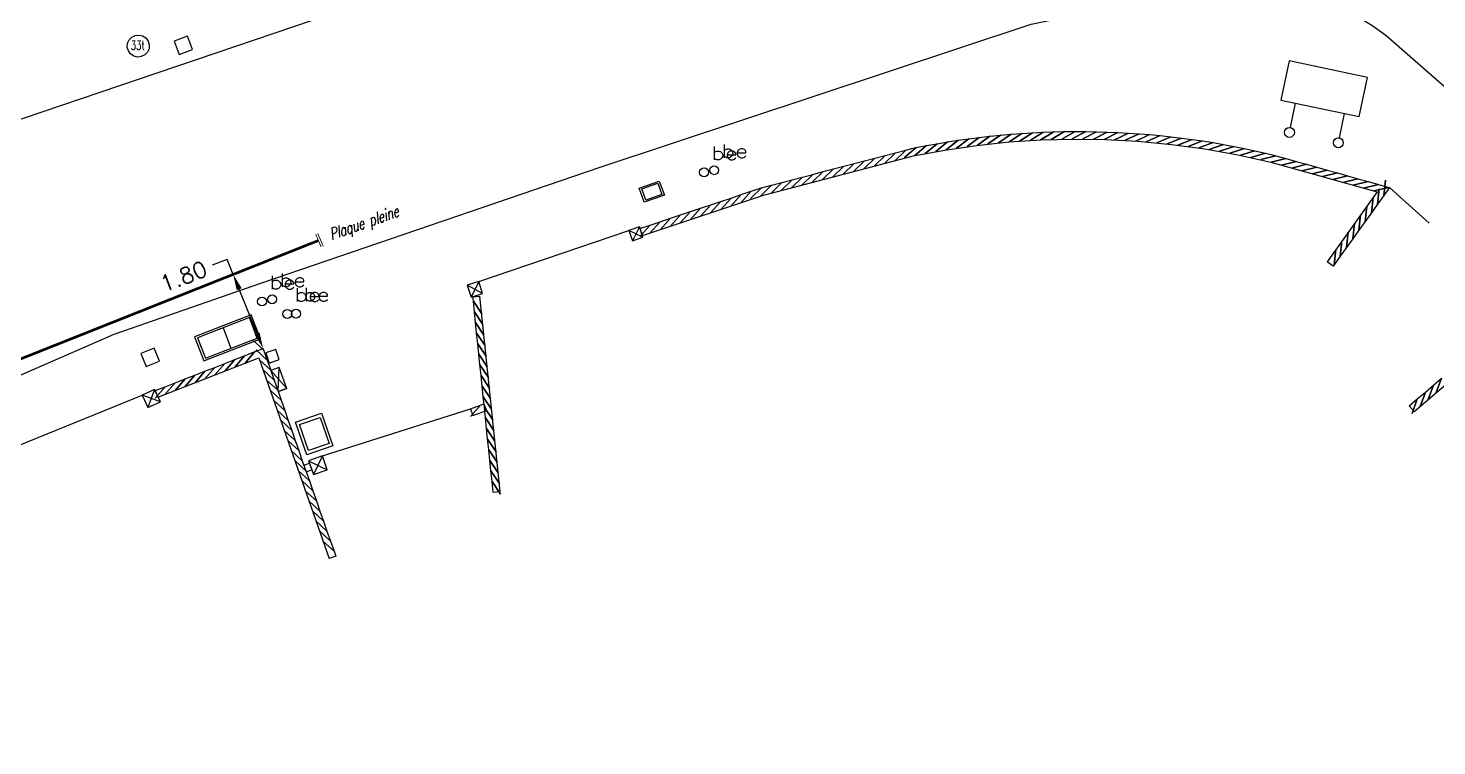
# Model space of a CAD drawing. Extents: x 329973 to 330360, y 136304 to 136475.
# Drawn here: x 330258.57 to 330290.27, y 136429.11 to 136445.26 of the extents above; entities that cross this region are included whole.
import ezdxf
from ezdxf.enums import TextEntityAlignment as Align

# ---------------------------------------------------------------- set-up
doc = ezdxf.new("R2010")
doc.units = 0
doc.header["$PDMODE"] = 2
doc.header["$PDSIZE"] = 0.1
for name, color, linetype in [('A-RESEAU-EAU', 5, 'Continuous'), ('TOP$BATI', 7, 'Continuous'), ('TOP$EAU', 7, 'Continuous'), ('TOP$EDF', 7, 'Continuous'), ('TOP$MUR-CLOT', 7, 'Continuous'), ('TOP$PARCELLE', 7, 'Continuous'), ('TOP$PTT-FT', 7, 'Continuous'), ('TOP$RDIVERS', 7, 'Continuous'), ('TOP$SIGNALIS', 7, 'Continuous'), ('TOP$TOPO', 7, 'Continuous'), ('TOP$TXTNO', 7, 'Continuous'), ('TOP$VANNE', 7, 'Continuous'), ('TOP$VOIRIE', 7, 'Continuous')]:
    doc.layers.add(name, color=color, linetype=linetype)
doc.styles.add('JC5', font='COMPLEX', dxfattribs={"width": 0.7, "oblique": 15, "height": 0.6})
doc.styles.add('NC1', font='SIMPLEX', dxfattribs={"width": 0.7, "height": 0.2})
doc.styles.get("Standard").update_dxf_attribs({"font": 'SIMPLEX'})
doc.dimstyles.get("Standard").update_dxf_attribs({"dimtxt": 0.18, "dimasz": 0.18, "dimexe": 0.18, "dimexo": 0.0625, "dimgap": 0.09, "dimtad": 0, "dimtih": 1, "dimtoh": 1, "dimdec": 4, "dimzin": 0, "dimdsep": 46, "dimtxsty": 'STANDARD', "dimcen": 0.09, "dimadec": 0, "dimazin": 0, "dimtfac": 1, "dimtdec": 4, "dimtofl": 0, "dimtmove": 0, "dimatfit": 3, "dimfxl": 1, "dimtolj": 1, "dimtzin": 0, "dimarcsym": 0})

# ---------------------------------------------------------------- blocks, each defined once
blk = doc.blocks.new('1S059')
at = {"color": 0}
for p, q in [((0.16, 0.16), (-0.16, 0.16)), ((-0.16, 0.16), (-0.16, -0.16)), ((0, 0), (0, 0)), ((0.16, -0.16), (0.16, 0.16)), ((-0.16, -0.16), (0.16, -0.16))]:
    blk.add_line(p, q, dxfattribs=at)
blk = doc.blocks.new('1S063')
at = {"color": 0}
for p, q in [((0.12, 0.12), (-0.12, 0.12)), ((-0.12, 0.12), (-0.12, -0.12)), ((0, 0), (0, 0)), ((0.12, -0.12), (0.12, 0.12)), ((-0.12, -0.12), (0.12, -0.12))]:
    blk.add_line(p, q, dxfattribs=at)
blk = doc.blocks.new('1S048')
at = {"color": 0}
for p, q in [((0.5, 0.2), (0, 0.2)), ((0, 0.2), (0, 0)), ((0, 0), (0.5, 0.2)), ((0.5, 0), (0, 0.2)), ((0, 0), (0.5, 0)), ((0.5, 0), (0.5, 0.2)), ((0.5, 0.2), (0.5, 0))]:
    blk.add_line(p, q, dxfattribs=at)
blk = doc.blocks.new('1S075')
at = {"color": 0}
blk.add_circle((0, 0), 0.1, dxfattribs=at)
at = {"color": 0, "width": 1.354839}
blk.add_text('be', height=0.3, dxfattribs=at).set_placement((0.16, 0.28), (0.76, 0.28), align=Align.FIT)
blk = doc.blocks.new('2S072')
at = {"color": 0}
for p, q in [((1, 1), (0, 1)), ((0, 1), (0, 0)), ((0, 0), (1, 1)), ((1, 1), (0, 1)), ((0, 1), (1, 0)), ((1, 0), (1, 1)), ((0, 0), (1, 0))]:
    blk.add_line(p, q, dxfattribs=at)
blk = doc.blocks.new('3S090')
at = {"color": 0}
for p, q in [((1, 1), (0, 1)), ((0, 1), (0, 0)), ((0.9, 0.9), (0.1, 0.9)), ((0.1, 0.9), (0.1, 0.1)), ((0.9, 0.1), (0.9, 0.9)), ((1, 0), (1, 1)), ((0, 0), (1, 0)), ((0.1, 0.1), (0.9, 0.1))]:
    blk.add_line(p, q, dxfattribs=at)
blk = doc.blocks.new('3S044')
at = {"color": 0}
for p, q in [((1.046154, 1.090909), (-0.046154, 1.090909)), ((-0.046154, 1.090909), (-0.046154, -0.090909)), ((1.046154, -0.090909), (1.046154, 1.090909)), ((1, 1), (0, 1)), ((0, 1), (0, 0)), ((0.507692, 0), (0.507692, 1)), ((1, 0), (1, 1)), ((0, 0), (1, 0)), ((-0.046154, -0.090909), (1.046154, -0.090909))]:
    blk.add_line(p, q, dxfattribs=at)
blk = doc.blocks.new('3S072')
at = {"color": 0}
for p, q in [((1, 1), (0, 1)), ((0, 1), (0, 0)), ((0, 0), (1, 1)), ((1, 1), (0, 1)), ((0, 1), (1, 0)), ((0, 0), (1, 0)), ((1, 0), (1, 1))]:
    blk.add_line(p, q, dxfattribs=at)
blk = doc.blocks.new('2S141')
at = {"color": 0}
for p, q in [((1.3, 1.4), (-0.3, 1.4)), ((-0.3, 1.4), (-0.3, 0.6)), ((1.3, 0.6), (1.3, 1.4)), ((-0.3, 0.6), (1.3, 0.6)), ((0, 0.1), (0, 0.6)), ((1, 0.1), (1, 0.6))]:
    blk.add_line(p, q, dxfattribs=at)
for centre in [(0, 0), (1, 0)]:
    blk.add_circle(centre, 0.1, dxfattribs=at)
blk = doc.blocks.new('3S046')
at = {"color": 0}
for p, q in [((1, 1), (0, 1)), ((0, 1), (0, 0)), ((0.9, 0.9), (0.1, 0.9)), ((0.1, 0.9), (0.1, 0.1)), ((0.9, 0.1), (0.9, 0.9)), ((1, 0), (1, 1)), ((0, 0), (1, 0)), ((0.1, 0.1), (0.9, 0.1))]:
    blk.add_line(p, q, dxfattribs=at)
blk = doc.blocks.new('*D64')
at = {"color": 0, "linetype": 'ByBlock', "transparency": 16777216}
for p, q in [((330263.051, 136440.055), (330262.715, 136439.926)), ((330263.186, 136439.721), (330263.051, 136440.055)), ((330263.07, 136439.675), (330262.852, 136439.587)), ((330263.724, 136438.386), (330263.32, 136439.387)), ((330263.743, 136438.005), (330263.525, 136437.917))]:
    blk.add_line(p, q, dxfattribs=at)
for points in [[(330263.376, 136439.41), (330263.265, 136439.365), (330263.186, 136439.721)], [(330263.78, 136438.408), (330263.669, 136438.363), (330263.859, 136438.052)]]:
    blk.add_solid(points, dxfattribs=at)
at = {"layer": 'DEFPOINTS', "color": 0, "linetype": 'ByBlock', "transparency": 16777216}
for p in [(330263.186, 136439.721, 7.846), (330263.186, 136439.721), (330263.859, 136438.052, 7.846)]:
    blk.add_point(p, dxfattribs=at)
at = {"color": 0, "linetype": 'ByBlock', "transparency": 16777216, "insert": (330262.067, 136439.677), "char_height": 0.36, "attachment_point": 5, "rotation": 20.9959}
blk.add_mtext('\\A1;1.80', dxfattribs=at)

msp = doc.modelspace()

# ---------------------------------------------------------------- linework, layer by layer
at = {"layer": 'A-RESEAU-EAU', "elevation": 7.846}
for points, const_width in [([(330265.103, 136440.484), (330251.703, 136435.154), (330243.943, 136431.416), (330237.216, 136427.922), (330223.157, 136420.285), (330216.451, 136416.849), (330195.207, 136405.972), (330186.28, 136401.237), (330175.385, 136395.776), (330162.704, 136389.283), (330153.247, 136384.635), (330134.165, 136375.436), (330120.239, 136369.213), (330109.023, 136364.983), (330098.768, 136361.74), (330079.583, 136354.627), (330069.078, 136351.149), (330040.901, 136341.155)], 0.06), ([(330265.164, 136440.339), (330265.042, 136440.629)], 0.02), ([(330265.211, 136440.354), (330265.089, 136440.645)], 0.02)]:
    msp.add_lwpolyline(points, dxfattribs=dict(at, const_width=const_width))
at = {"layer": 'TOP$MUR-CLOT', "color": 0}
for points, elevation in [([(330272.34, 136440.755), (330272.567, 136440.831), (330272.337, 136440.575), (330272.567, 136440.831), (330272.795, 136440.907), (330272.564, 136440.651), (330272.795, 136440.907), (330273.023, 136440.984), (330272.792, 136440.727), (330273.023, 136440.984), (330273.25, 136441.06), (330273.02, 136440.803), (330273.25, 136441.06), (330273.478, 136441.136), (330273.247, 136440.88), (330273.478, 136441.136), (330273.705, 136441.212), (330273.475, 136440.956), (330273.705, 136441.212), (330273.933, 136441.288), (330273.702, 136441.032), (330273.933, 136441.288), (330274.161, 136441.365), (330273.93, 136441.108), (330274.161, 136441.365), (330274.388, 136441.441), (330274.158, 136441.184), (330274.388, 136441.441), (330274.616, 136441.517), (330274.385, 136441.26), (330274.616, 136441.517), (330274.843, 136441.593), (330274.613, 136441.337), (330274.843, 136441.593), (330275.07, 136441.669), (330275.071, 136441.669), (330274.824, 136441.429), (330275.071, 136441.669), (330275.303, 136441.73), (330275.056, 136441.49), (330275.303, 136441.73), (330275.535, 136441.791), (330275.288, 136441.55), (330275.535, 136441.791), (330275.767, 136441.852), (330275.52, 136441.611), (330275.767, 136441.852), (330276, 136441.912), (330275.752, 136441.672), (330276, 136441.912), (330276.232, 136441.973), (330275.985, 136441.733), (330276.232, 136441.973), (330276.464, 136442.034), (330276.217, 136441.794), (330276.464, 136442.034), (330276.696, 136442.095), (330276.449, 136441.854), (330276.696, 136442.095), (330276.928, 136442.156), (330276.681, 136441.915), (330276.928, 136442.156), (330277.16, 136442.216), (330276.913, 136441.976), (330277.16, 136442.216), (330277.393, 136442.277), (330277.145, 136442.037), (330277.393, 136442.277), (330277.625, 136442.338), (330277.378, 136442.098), (330277.625, 136442.338), (330277.857, 136442.399), (330277.61, 136442.158), (330277.857, 136442.399), (330278.089, 136442.46), (330277.842, 136442.219), (330278.089, 136442.46), (330278.321, 136442.52), (330278.074, 136442.28), (330278.321, 136442.52), (330278.453, 136442.555), (330278.555, 136442.576), (330278.294, 136442.35), (330278.555, 136442.576), (330278.79, 136442.621), (330278.527, 136442.399), (330278.79, 136442.621), (330279.026, 136442.664), (330278.76, 136442.445), (330279.026, 136442.664), (330279.263, 136442.704), (330278.994, 136442.488), (330279.263, 136442.704), (330279.5, 136442.74), (330279.228, 136442.528), (330279.5, 136442.74), (330279.738, 136442.774), (330279.463, 136442.565), (330279.738, 136442.774), (330279.976, 136442.804), (330279.699, 136442.599), (330279.976, 136442.804), (330280.215, 136442.831), (330279.935, 136442.63), (330280.215, 136442.831), (330280.453, 136442.855), (330280.171, 136442.658), (330280.453, 136442.855), (330280.692, 136442.877), (330280.407, 136442.683), (330280.692, 136442.877), (330280.932, 136442.894), (330280.644, 136442.704), (330280.932, 136442.894), (330281.171, 136442.909), (330280.881, 136442.723), (330281.171, 136442.909), (330281.411, 136442.921), (330281.119, 136442.739), (330281.411, 136442.921), (330281.651, 136442.93), (330281.356, 136442.751), (330281.651, 136442.93), (330281.891, 136442.935), (330281.594, 136442.76), (330281.891, 136442.935), (330282.131, 136442.938), (330281.831, 136442.767), (330282.131, 136442.938), (330282.371, 136442.937), (330282.069, 136442.77), (330282.371, 136442.937), (330282.611, 136442.933), (330282.307, 136442.77), (330282.611, 136442.933), (330282.851, 136442.926), (330282.545, 136442.767), (330282.851, 136442.926), (330283.09, 136442.916), (330282.783, 136442.761), (330283.09, 136442.916), (330283.33, 136442.903), (330283.02, 136442.752), (330283.33, 136442.903), (330283.557, 136442.888), (330283.57, 136442.887), (330283.258, 136442.74), (330283.57, 136442.887), (330283.809, 136442.868), (330283.495, 136442.724), (330283.809, 136442.868), (330284.048, 136442.845), (330283.732, 136442.706), (330284.048, 136442.845), (330284.286, 136442.82), (330283.969, 136442.685), (330284.286, 136442.82), (330284.525, 136442.791), (330284.206, 136442.66), (330284.525, 136442.791), (330284.763, 136442.76), (330284.442, 136442.633), (330284.763, 136442.76), (330285, 136442.725), (330284.678, 136442.602), (330285, 136442.725), (330285.237, 136442.687), (330284.913, 136442.568), (330285.237, 136442.687), (330285.473, 136442.646), (330285.148, 136442.532), (330285.473, 136442.646), (330285.709, 136442.602), (330285.383, 136442.492), (330285.709, 136442.602), (330285.945, 136442.555), (330285.617, 136442.449), (330285.945, 136442.555), (330286.179, 136442.505), (330285.85, 136442.403), (330286.179, 136442.505), (330286.413, 136442.452), (330286.083, 136442.355), (330286.413, 136442.452), (330286.576, 136442.413), (330286.646, 136442.393), (330286.311, 136442.311), (330286.646, 136442.393), (330286.877, 136442.329), (330286.543, 136442.246), (330286.877, 136442.329), (330287.108, 136442.264), (330286.774, 136442.181), (330287.108, 136442.264), (330287.34, 136442.199), (330287.005, 136442.116), (330287.34, 136442.199), (330287.571, 136442.134), (330287.236, 136442.052), (330287.571, 136442.134), (330287.802, 136442.07), (330287.467, 136441.987), (330287.802, 136442.07), (330288.033, 136442.005), (330287.698, 136441.922), (330288.033, 136442.005), (330288.264, 136441.94), (330287.929, 136441.858), (330288.264, 136441.94), (330288.495, 136441.876), (330288.16, 136441.793), (330288.495, 136441.876), (330288.726, 136441.811), (330288.391, 136441.728), (330288.726, 136441.811), (330288.957, 136441.746), (330288.623, 136441.663), (330288.957, 136441.746), (330289.188, 136441.681), (330288.854, 136441.599), (330289.188, 136441.681), (330289.208, 136441.676), (330289.08, 136441.498), (330289.117, 136441.84), (330289.08, 136441.498), (330288.94, 136441.303), (330288.977, 136441.646), (330288.94, 136441.303), (330288.8, 136441.108), (330288.837, 136441.451), (330288.8, 136441.108), (330288.66, 136440.913), (330288.697, 136441.256), (330288.66, 136440.913), (330288.52, 136440.718), (330288.557, 136441.061), (330288.52, 136440.718), (330288.379, 136440.523), (330288.416, 136440.866), (330288.379, 136440.523), (330288.239, 136440.328), (330288.276, 136440.671), (330288.239, 136440.328), (330288.099, 136440.133), (330288.136, 136440.476), (330288.099, 136440.133), (330287.959, 136439.939), (330287.996, 136440.281), (330287.959, 136439.939), (330287.938, 136439.909)], 8.483), ([(330278.487, 136442.389), (330279.201, 136442.521), (330279.92, 136442.626), (330280.642, 136442.702), (330281.367, 136442.749), (330282.093, 136442.768), (330282.819, 136442.757), (330283.545, 136442.718), (330284.299, 136442.647), (330285.05, 136442.545), (330285.796, 136442.412), (330286.536, 136442.248)], 8.869), ([(330272.394, 136440.594), (330275.119, 136441.506), (330278.492, 136442.389)], 8.483), ([(330286.533, 136442.249), (330288.928, 136441.578), (330287.8, 136440.008)], 9.414), ([(330272.34, 136440.755), (330272.394, 136440.594)], 8.483), ([(330268.579, 136439.219), (330268.738, 136439.235)], 8.45), ([(330289.758, 136436.633), (330292.211, 136438.73), (330297.319, 136433.384)], 9.064), ([(330261.431, 136437.107), (330261.654, 136437.194), (330261.433, 136436.936), (330261.654, 136437.194), (330261.878, 136437.281), (330261.656, 136437.023), (330261.878, 136437.281), (330262.101, 136437.368), (330261.88, 136437.11), (330262.101, 136437.368), (330262.325, 136437.455), (330262.104, 136437.197), (330262.325, 136437.455), (330262.549, 136437.542), (330262.327, 136437.284), (330262.549, 136437.542), (330262.772, 136437.629), (330262.551, 136437.371), (330262.772, 136437.629), (330262.996, 136437.716), (330262.775, 136437.458), (330262.996, 136437.716), (330263.22, 136437.803), (330262.998, 136437.545), (330263.22, 136437.803), (330263.443, 136437.89), (330263.222, 136437.632), (330263.443, 136437.89), (330263.667, 136437.977), (330263.446, 136437.719), (330263.667, 136437.977), (330263.859, 136438.052), (330263.87, 136438.02), (330263.62, 136438.25), (330263.87, 136438.02), (330263.949, 136437.793), (330263.699, 136438.024), (330263.949, 136437.793), (330264.029, 136437.567), (330263.779, 136437.797), (330264.029, 136437.567), (330264.108, 136437.34), (330263.858, 136437.571), (330264.108, 136437.34), (330264.187, 136437.114), (330263.937, 136437.344), (330264.187, 136437.114), (330264.266, 136436.887), (330264.016, 136437.118), (330264.266, 136436.887), (330264.345, 136436.661), (330264.095, 136436.891), (330264.345, 136436.661), (330264.425, 136436.434), (330264.175, 136436.664), (330264.425, 136436.434), (330264.504, 136436.207), (330264.254, 136436.438), (330264.504, 136436.207), (330264.583, 136435.981), (330264.333, 136436.211), (330264.583, 136435.981), (330264.662, 136435.754), (330264.412, 136435.985), (330264.662, 136435.754), (330264.741, 136435.528), (330264.491, 136435.758), (330264.741, 136435.528), (330264.821, 136435.301), (330264.571, 136435.532), (330264.821, 136435.301), (330264.9, 136435.075), (330264.65, 136435.305), (330264.9, 136435.075), (330264.979, 136434.848), (330264.729, 136435.079), (330264.979, 136434.848), (330265.058, 136434.622), (330264.808, 136434.852), (330265.058, 136434.622), (330265.137, 136434.395), (330264.887, 136434.625), (330265.137, 136434.395), (330265.217, 136434.168), (330264.967, 136434.399), (330265.217, 136434.168), (330265.296, 136433.942), (330265.046, 136434.172), (330265.296, 136433.942), (330265.375, 136433.715), (330265.125, 136433.946), (330265.375, 136433.715), (330265.454, 136433.489), (330265.204, 136433.719), (330265.454, 136433.489), (330265.493, 136433.379)], 7.846), ([(330261.489, 136436.958), (330263.763, 136437.843), (330265.342, 136433.326)], 7.846), ([(330289.648, 136436.762), (330289.83, 136436.918), (330289.713, 136436.594), (330289.83, 136436.918), (330290.013, 136437.074), (330289.895, 136436.75), (330290.013, 136437.074), (330290.195, 136437.23), (330290.078, 136436.906), (330290.195, 136437.23), (330290.378, 136437.386), (330290.26, 136437.062), (330290.378, 136437.386)], 9.064), ([(330261.431, 136437.107), (330261.489, 136436.958)], 7.846), ([(330268.524, 136436.694), (330268.749, 136436.777), (330268.523, 136436.523), (330268.749, 136436.777), (330268.829, 136436.806)], 8.29), ([(330268.524, 136436.694), (330268.579, 136436.544)], 8.29), ([(330268.579, 136436.544), (330268.884, 136436.656)], 8.29), ([(330268.829, 136436.806), (330268.884, 136436.656)], 8.294), ([(330289.648, 136436.762), (330289.758, 136436.633)], 9.064), ([(330264.776, 136435.429), (330264.902, 136435.472)], 8.217), ([(330264.776, 136435.429), (330264.827, 136435.278)], 8.217), ([(330264.827, 136435.278), (330264.954, 136435.32)], 8.217), ([(330264.902, 136435.472), (330264.954, 136435.32)], 8.269)]:
    msp.add_lwpolyline(points, dxfattribs=dict(at, elevation=elevation))
for points in [[(330287.938, 136439.909), (330287.8, 136440.008)], [(330269.035, 136434.819), (330269.01, 136435.058), (330269.2, 136434.776), (330269.01, 136435.058), (330268.985, 136435.297), (330269.175, 136435.015), (330268.985, 136435.297), (330268.961, 136435.535), (330269.151, 136435.253), (330268.961, 136435.535), (330268.936, 136435.774), (330269.126, 136435.492), (330268.936, 136435.774), (330268.911, 136436.013), (330269.101, 136435.731), (330268.911, 136436.013), (330268.886, 136436.252), (330269.076, 136435.97), (330268.886, 136436.252), (330268.862, 136436.49), (330269.052, 136436.208), (330268.862, 136436.49), (330268.837, 136436.729), (330269.027, 136436.447), (330268.837, 136436.729), (330268.812, 136436.968), (330269.002, 136436.686), (330268.812, 136436.968), (330268.788, 136437.206), (330268.978, 136436.925), (330268.788, 136437.206), (330268.763, 136437.445), (330268.953, 136437.163), (330268.763, 136437.445), (330268.738, 136437.684), (330268.928, 136437.402), (330268.738, 136437.684), (330268.713, 136437.923), (330268.903, 136437.641), (330268.713, 136437.923), (330268.689, 136438.161), (330268.879, 136437.879), (330268.689, 136438.161), (330268.664, 136438.4), (330268.854, 136438.118), (330268.664, 136438.4), (330268.639, 136438.639), (330268.829, 136438.357), (330268.639, 136438.639), (330268.615, 136438.878), (330268.805, 136438.596), (330268.615, 136438.878), (330268.59, 136439.116), (330268.78, 136438.834), (330268.59, 136439.116), (330268.579, 136439.219)], [(330269.194, 136434.836), (330268.738, 136439.235)], [(330269.035, 136434.819), (330269.194, 136434.836)], [(330265.493, 136433.379), (330265.342, 136433.326)]]:
    msp.add_lwpolyline(points, dxfattribs=at)
at = {"layer": 'TOP$PARCELLE'}
for points, elevation in [([(330268.711, 136439.561), (330272.091, 136440.713)], 8.45), ([(330258.352, 136435.873), (330261.136, 136437.005)], 7.719), ([(330265.195, 136435.634), (330268.524, 136436.694)], 8.269)]:
    msp.add_lwpolyline(points, dxfattribs=dict(at, elevation=elevation))
at = {"layer": 'TOP$TOPO'}
msp.add_lwpolyline([(330260.809, 136444.923), (330260.845, 136445.002), (330260.905, 136445.063), (330260.983, 136445.101), (330261.069, 136445.11), (330261.152, 136445.088), (330261.224, 136445.04), (330261.274, 136444.97), (330261.297, 136444.887), (330261.291, 136444.801), (330261.255, 136444.722), (330261.195, 136444.66), (330261.117, 136444.623), (330261.032, 136444.614), (330260.948, 136444.635), (330260.877, 136444.684), (330260.826, 136444.754), (330260.803, 136444.837), (330260.809, 136444.923)], dxfattribs=at)
at = {"layer": 'TOP$VOIRIE'}
for points, elevation in [([(330251.843, 136434.595), (330260.507, 136438.375), (330263.804, 136439.524), (330271.441, 136442.136), (330281.14, 136445.355), (330284.758, 136446.105), (330285.133, 136446.168), (330285.511, 136446.205), (330285.891, 136446.215), (330286.271, 136446.198), (330286.648, 136446.155), (330287.022, 136446.085), (330287.399, 136445.986), (330287.767, 136445.86), (330288.126, 136445.708), (330288.473, 136445.531), (330288.806, 136445.329), (330289.123, 136445.103), (330290.554, 136443.851), (330301.97, 136431.333), (330303.987, 136429.116), (330304.734, 136428.313)], 4.766), ([(330257.153, 136442.796), (330264.967, 136445.441)], 5.501), ([(330289.208, 136441.676), (330290.1, 136440.873)], 9.475)]:
    msp.add_lwpolyline(points, dxfattribs=dict(at, elevation=elevation))

# ---------------------------------------------------------------- block references
at = {"layer": 'TOP$BATI'}
for name, p, xscale, yscale, zscale, rotation in [('2S072', (330272.327, 136440.793, 8.483), 0.249190690016619, 0.249190690016619, 0.027000000000001, 198.7257878447953), ('3S072', (330268.711, 136439.561, 8.45), 0.271330057331287, 0.284686483946995, 0.001, 198.034285553943), ('2S072', (330261.418, 136437.134, 7.846), 0.310104820988215, 0.310104820988215, 0.016, 204.5815744739114), ('2S072', (330264.883, 136435.528, 8.269), 0.329315550561883, 0.329315550561883, 0.04367721442993, 288.7651070156508)]:
    msp.add_blockref(name, p, dxfattribs=dict(at, xscale=xscale, yscale=yscale, zscale=zscale, rotation=rotation))
at = {"layer": 'TOP$EAU'}
for p in [(330273.782, 136442.019, 8.55), (330274.009, 136442.066, 8.551), (330264.062, 136439.161, 7.822), (330263.835, 136439.112, 7.802), (330264.402, 136438.832, 7.94), (330264.6, 136438.836, 7.939)]:
    msp.add_blockref('1S075', p, dxfattribs=at)
at = {"layer": 'TOP$EDF', "rotation": 289.6304021988939}
msp.add_blockref('1S048', (330264.033, 136437.557), dxfattribs=at)
at = {"layer": 'TOP$PTT-FT', "zscale": 0.001}
for name, p, xscale, yscale, rotation in [('3S046', (330272.324, 136441.663, 8.437), 0.47854048940707, -0.336901481851166, 19.53301503127243), ('3S044', (330263.549, 136438.748, 7.826), 1.252200063901552, 0.492356627157814, 201.2576129826423)]:
    msp.add_blockref(name, p, dxfattribs=dict(at, xscale=xscale, yscale=yscale, rotation=rotation))
at = {"layer": 'TOP$PTT-FT', "rotation": 199.2696108944895}
msp.add_blockref('1S063', (330264.07, 136437.88, 8.017), dxfattribs=at)
at = {"layer": 'TOP$RDIVERS', "xscale": 0.616387053713589, "yscale": -0.7749692293491751, "zscale": 0.001, "rotation": 19.22863127183293}
msp.add_blockref('3S090', (330264.591, 136436.393, 7.86), dxfattribs=at)
at = {"layer": 'TOP$SIGNALIS', "xscale": 1.124199270567144, "yscale": 1.124199270567144, "zscale": 0.052, "rotation": 348.0903429528281}
msp.add_blockref('2S141', (330286.955, 136442.917, 9.468), dxfattribs=at)
at = {"layer": 'TOP$VANNE'}
for p, rotation in [((330262.061, 136444.875, 8.044), 20.39714770865481), ((330261.316, 136437.854, 7.756), 202.2217873308228)]:
    msp.add_blockref('1S059', p, dxfattribs=dict(at, rotation=rotation))

# ---------------------------------------------------------------- texts
at = {"layer": 'A-RESEAU-EAU', "style": 'JC5', "oblique": 15, "width": 0.7}
msp.add_text('Plaque pleine', height=0.2592, rotation=19.4318, dxfattribs=at).set_placement((330265.397, 136440.492))
at = {"layer": 'TOP$TXTNO', "style": 'NC1', "width": 0.7}
msp.add_text('33t', height=0.2, dxfattribs=at).set_placement((330261.036, 136444.779, -999), align=Align.CENTER)

# ---------------------------------------------------------------- dimensions: what is measured, and where the dimension line sits
at = {"layer": 'A-RESEAU-EAU'}
dim = msp.add_aligned_dim(p1=(330263.859, 136438.052, 7.846), p2=(330263.186, 136439.721, 7.846), distance=0, dimstyle='Standard', override={"dimscale": 2, "dimdec": 2}, dxfattribs=at)
dim.commit()
dim.dimension.update_dxf_attribs({"geometry": '*D64', "text_midpoint": (330262.067, 136439.677)})

doc.saveas('drawing.dxf')
